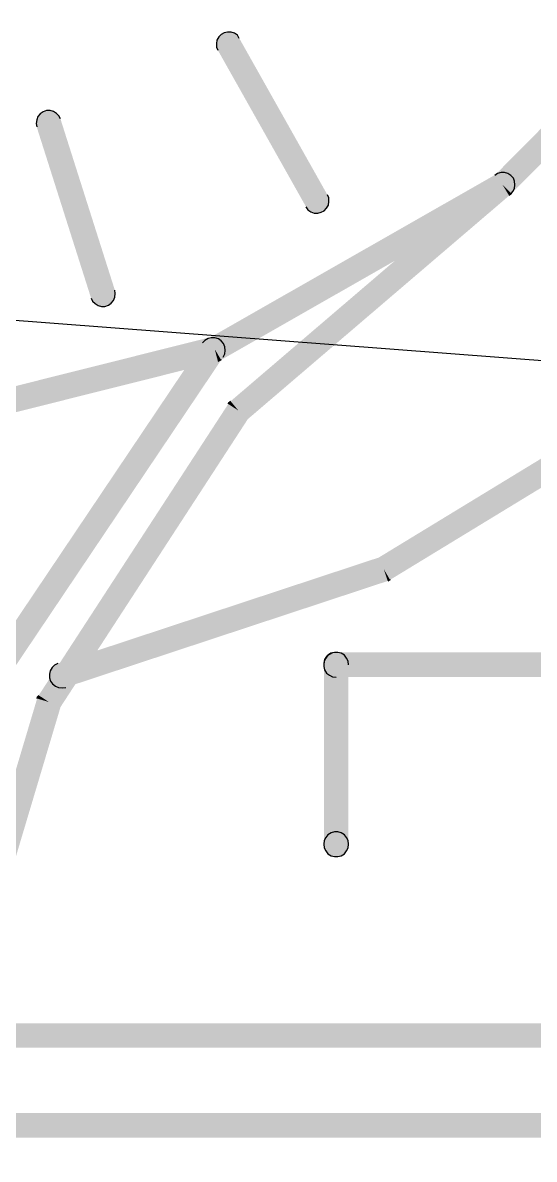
# Model space of a CAD drawing. Header units: millimetres. Extents: x -185079 to -2648, y 85916 to 249201.
# Drawn here: x -52741.21 to -52724.11, y 133310.87 to 133348.87 of the extents above; entities that cross this region are included whole.
import ezdxf

# ---------------------------------------------------------------- set-up
doc = ezdxf.new("R2010")
doc.units = ezdxf.units.MM
doc.linetypes.add('DASHDOT', pattern=[25.4, 12.7, -6.35, 0, -6.35])
doc.layers.get('0').update_dxf_attribs({"color": 255, "linetype": 'DASHDOT'})
doc.layers.add('1', color=4, linetype='Continuous')
doc.layers.add('2', color=3, linetype='Continuous')

msp = doc.modelspace()

# ---------------------------------------------------------------- hatches: boundary and pattern name
at = {"extrusion": (-0.004685415688226612, -0.01745240643729066, 0.9998367168639968)}
for points in [[(-85491.03795672348, 115140.84948067), (-85490.68066797791, 115140.6428521731), (-85490.323569154, 115140.4369309878), (-85495.80969083316, 115130.8143072831), (-85496.16749696864, 115131.0200385468), (-85496.5247857142, 115131.2266670437)], [(-85506.23167280352, 115133.1829893399), (-85505.93816344821, 115133.4680598552), (-85506.02936012966, 115133.5535270836), (-85506.13628164805, 115133.5930650745), (-85506.26201912497, 115133.6010099808), (-85506.37731091079, 115133.5700527508), (-85506.47213667548, 115133.5165335042), (-85506.56102249378, 115133.438068431), (-85506.61741799429, 115133.3402700094), (-85506.65353739534, 115133.2206168828), (-85506.63531177359, 115133.1019065071), (-85506.60435454357, 115132.9866147213), (-85506.52588947039, 115132.897728903)], [(-85506.52588947039, 115132.897728903), (-85506.23167280352, 115133.1829893399), (-85505.93816344821, 115133.4680598552), (-85501.73995501339, 115129.1802531539), (-85502.03365429035, 115128.8958899502), (-85502.32787095722, 115128.6106295133)], [(-85511.36221306572, 115129.0845691775), (-85511.01322601494, 115129.3155301094), (-85511.09169108812, 115129.4044159277), (-85511.18878219818, 115129.4610013499), (-85511.30843532483, 115129.4971207509), (-85511.41783268203, 115129.4950453272), (-85511.53312446782, 115129.4640880972), (-85511.63816048419, 115129.3949360425), (-85511.71070618276, 115129.3064506393), (-85511.76316570354, 115129.1968178426), (-85511.7738218881, 115129.0840018956), (-85511.75611365624, 115128.9643942868), (-85511.71171750642, 115128.8527110124)], [(-85507.77561526399, 115124.261725149), (-85508.12530962634, 115124.0305742955), (-85508.47481406704, 115123.7987161304), (-85511.71171750642, 115128.8527110124), (-85511.36221306572, 115129.0845691775), (-85511.01322601494, 115129.3155301094)], [(-85496.46497162388, 115131.3117338571), (-85496.16749696864, 115131.0200385468), (-85495.8695049235, 115130.7292404697), (-85503.73859675665, 115122.9267111983), (-85504.03677872346, 115123.2182165869), (-85504.33406345703, 115123.5092045856)], [(-85496.16749696864, 115131.0200385468), (-85495.82883425996, 115130.7811096537), (-85495.77585734926, 115130.8916396836), (-85495.75246955645, 115131.0078742204), (-85495.77069517822, 115131.1265845961), (-85495.81457393813, 115131.2391651036), (-85495.88011748141, 115131.3307622002), (-85495.98133449284, 115131.3998893089), (-85496.10047022958, 115131.4369059432), (-85496.20986758677, 115131.4348305195), (-85496.32515937259, 115131.4038732895), (-85496.43361397876, 115131.347452843), (-85496.50615967733, 115131.2589674398)], [(-85502.39648571731, 115121.1987044144), (-85502.73514842601, 115121.4376333074), (-85503.07362121304, 115121.6758548889), (-85496.50615967733, 115131.2589674398), (-85496.16749696864, 115131.0200385468), (-85495.82883425996, 115130.7811096537)], [(-85502.03365429035, 115128.8958899502), (-85502.32787095722, 115128.6106295133), (-85502.2359669642, 115128.5253522065), (-85502.12956283572, 115128.4849169824), (-85502.00401528046, 115128.4776793877), (-85501.88872349465, 115128.5086366177), (-85501.79300049672, 115128.5616384744), (-85501.70411467843, 115128.6401035476), (-85501.6484264895, 115128.7377120475), (-85501.61159977686, 115128.8575550958), (-85501.62982539863, 115128.9762654715), (-85501.66078262863, 115129.0915572573), (-85501.73995501339, 115129.1802531539)], [(-85508.12530962634, 115124.0305742955), (-85508.47481406704, 115123.7987161304), (-85508.39564168229, 115123.7100202337), (-85508.29874049389, 115123.6541421231), (-85508.17889744558, 115123.6173154105), (-85508.06950008839, 115123.6193908342), (-85507.95420830257, 115123.6503480642), (-85507.84917228622, 115123.719500119), (-85507.77733389921, 115123.8077956005), (-85507.72435698853, 115123.9183256304), (-85507.71370080397, 115124.0311415774), (-85507.73192642572, 115124.149851953), (-85507.77561526399, 115124.261725149)], [(-85504.24588495032, 115123.5874797371), (-85504.03677872346, 115123.2182165869), (-85503.82748257495, 115122.8482461251), (-85513.49865571958, 115117.4616054555), (-85513.70724455651, 115117.8317658389), (-85513.91635078337, 115118.2010289892)], [(-85507.84198035958, 115110.9136122163), (-85508.23703856878, 115111.0547426877), (-85508.6313894664, 115111.1960630808), (-85504.48865779427, 115123.3167908927), (-85504.09340966342, 115123.1749531097), (-85503.69905876578, 115123.0336327167)], [(-85504.09340966342, 115123.1749531097), (-85503.69905876578, 115123.0336327167), (-85503.67496366141, 115123.1500571752), (-85503.69318928316, 115123.2687675508), (-85503.73687812142, 115123.3806407468), (-85503.80331889793, 115123.4727552332), (-85503.9038285978, 115123.5420722636), (-85504.01094003786, 115123.5823175661), (-85504.13648759312, 115123.5895551608), (-85504.25177937893, 115123.5585979308), (-85504.34750237686, 115123.5055960741), (-85504.4320723721, 115123.4138820028), (-85504.48865779427, 115123.3167908927)], [(-85489.14696668916, 115126.0887063331), (-85488.84968195559, 115125.7977183344), (-85488.55168991043, 115125.5069202573), (-85496.37841112546, 115117.2895990131), (-85496.6758857807, 115117.5812943234), (-85496.97387782585, 115117.8720924004)], [(-85502.73514842601, 115121.4376333074), (-85503.12608073383, 115121.5662220922), (-85503.1142918766, 115121.6239857049), (-85503.07362121304, 115121.6758548889)], [(-85505.9366407087, 115110.2566664647), (-85506.32757301652, 115110.3852552495), (-85506.7192126359, 115110.5136541126), (-85503.12608073383, 115121.5662220922), (-85502.73514842601, 115121.4376333074), (-85502.34331888497, 115121.3085271327)], [(-85496.90703663423, 115117.9309886858), (-85496.6758857807, 115117.5812943234), (-85496.44525231708, 115117.2307027278), (-85505.91745365529, 115111.0042017715), (-85506.14879443048, 115111.3546034454), (-85506.37994528402, 115111.7042978078)], [(-85506.14879443048, 115111.3546034454), (-85506.37994528402, 115111.7042978078), (-85506.4688311023, 115111.6258327346), (-85506.52522660281, 115111.5280343129), (-85506.56134600387, 115111.4083811863), (-85506.55585199036, 115111.2862522209), (-85506.52489476035, 115111.170960435), (-85506.45916129541, 115111.0786560269), (-85506.37067589222, 115111.0061103284), (-85506.26085317392, 115110.952943496), (-85506.14803722691, 115110.9422873115), (-85506.02932685128, 115110.9605129332), (-85505.91745365529, 115111.0042017715)], [(-85497.38258871387, 115114.0792475504), (-85497.48932468481, 115114.4767566524), (-85497.60119788081, 115114.4330678141), (-85497.68989377744, 115114.3538954294), (-85497.76262939766, 115114.2661173378), (-85497.79874879873, 115114.1464642111), (-85497.79377217512, 115114.0234380124), (-85497.76623353493, 115113.9208778349), (-85497.70910577686, 115113.8126131504), (-85497.61790909542, 115113.7271459219), (-85497.51098757703, 115113.687607931), (-85497.39456311853, 115113.6635128266), (-85497.27585274291, 115113.6817384484)], [(-85497.38258871387, 115114.0792475504), (-85496.98578692343, 115114.1857935997), (-85497.0294757617, 115114.2976667957), (-85497.10864814644, 115114.3863626923), (-85497.19642623806, 115114.4590983125), (-85497.31626928637, 115114.4959250252), (-85497.43839825182, 115114.4904310117), (-85497.54095842938, 115114.4628923715), (-85497.64941303556, 115114.406471925), (-85497.73469034237, 115114.314567932), (-85497.77422833325, 115114.2076464136), (-85497.79761612604, 115114.0914118767), (-85497.78009781586, 115113.9725115794)], [(-85485.37873599367, 115117.7285952548), (-85485.27200002273, 115117.3310861528), (-85485.16526405177, 115116.9335770508), (-85497.27585274291, 115113.6817384484), (-85497.38258871387, 115114.0792475504), (-85497.48932468481, 115114.4767566524)], [(-85497.78009781586, 115113.9725115794), (-85497.38258871387, 115114.0792475504), (-85496.98578692343, 115114.1857935997), (-85495.42994871346, 115108.3914972232), (-85495.82675050388, 115108.2849511739), (-85496.22425960588, 115108.178215203)], [(-85506.32757301652, 115110.3852552495), (-85506.74260042871, 115110.3974195758), (-85506.74373310138, 115110.4524719102), (-85506.7192126359, 115110.5136541126)], [(-85506.23468468731, 115098.7428728168), (-85506.6497120995, 115098.7550371432), (-85507.06473951168, 115098.7672014695), (-85506.74260042871, 115110.3974195758), (-85506.32757301652, 115110.3852552495), (-85505.91254560433, 115110.3730909231)], [(-85495.82675050388, 115108.2849511739), (-85495.42994871346, 115108.3914972232), (-85495.47382747337, 115108.5040777308), (-85495.55299985812, 115108.5927736274), (-85495.64058802808, 115108.6648019361), (-85495.76043107639, 115108.7016286487), (-85495.88256004183, 115108.6961346352), (-85495.9851202194, 115108.668595995), (-85496.09357482557, 115108.6121755485), (-85496.17885213239, 115108.5202715555), (-85496.21858004492, 115108.4140573487), (-85496.24196783773, 115108.2978228118), (-85496.22425960588, 115108.178215203)], [(-85495.82675050388, 115108.2849511739), (-85496.22425960588, 115108.178215203), (-85496.17986345605, 115108.0665319286), (-85496.10139838286, 115107.9776461103), (-85496.01362029124, 115107.9049104901), (-85495.89396716461, 115107.8687910891), (-85495.77183819916, 115107.8742851026), (-85495.6692780216, 115107.9018237428), (-85495.56082341542, 115107.9582441893), (-85495.47535618694, 115108.0494408707), (-85495.43581819607, 115108.1563623891), (-85495.41172309169, 115108.2727868476), (-85495.42994871346, 115108.3914972232)], [(-85480.1544599456, 115106.2954997458), (-85480.04772397464, 115105.8979906438), (-85479.9409880037, 115105.5004815418), (-85545.47411221948, 115087.9040501462), (-85545.58084819044, 115088.3015592482), (-85545.68758416138, 115088.6990683502)], [(-85479.3765408406, 115103.3983515576), (-85479.26980486965, 115103.0008424556), (-85479.16325882036, 115102.6040406652), (-85544.69638303615, 115085.0076092696), (-85544.80292908545, 115085.40441106), (-85544.90966505639, 115085.801920162)], [(-85479.3765408406, 115103.3983515576), (-85479.26980486965, 115103.0008424556), (-85479.16325882036, 115102.6040406652), (-85511.9358330766, 115093.8042106333), (-85512.0423791259, 115094.2010124237), (-85512.14911509684, 115094.5985215257)]]:
    msp.add_hatch(color=7, dxfattribs=at).paths.add_polyline_path(points, flags=16)
msp.add_hatch(color=7, dxfattribs=at).paths.add_polyline_path([(-85456.23787763262, 115109.6113606976), (-85456.13114166168, 115109.2138515956), (-85456.03289535773, 115108.8148212238), (-85583.24274163334, 115074.6574487557), (-85583.34928768263, 115075.0542505462), (-85583.45602365358, 115075.4517596482)], flags=17)

# ---------------------------------------------------------------- linework, layer by layer
for p, q in [((-52724.87633820917, 133343.1549658221, 2080.46067748357), (-52724.9561597712, 133343.0883306707, 2080.459140291626)), ((-52734.57889335475, 133337.5942258178, 2080.318145411743), (-52734.6850809397, 133337.5415035001, 2080.316727515932)), ((-52728.93181248607, 133330.2423915218, 2080.216280500022), (-52729.01163626426, 133330.2028497835, 2080.215216220173))]:
    msp.add_line(p, q, dxfattribs=at)
for points, elevation in [([(-85505.93816344818, 115133.4680598551), (-85506.02936012963, 115133.5535270836), (-85506.13628164803, 115133.5930650745), (-85506.26201912494, 115133.6010099808), (-85506.37731091076, 115133.5700527508), (-85506.47213667545, 115133.5165335042), (-85506.56102249376, 115133.438068431), (-85506.61741799426, 115133.3402700094), (-85506.65353739531, 115133.2206168827), (-85506.63531177356, 115133.1019065071), (-85506.60435454354, 115132.9866147213), (-85506.52588947036, 115132.897728903)], 5.106819281260097e-10), ([(-85511.01322601491, 115129.3155301094), (-85511.09169108809, 115129.4044159277), (-85511.18878219815, 115129.4610013498), (-85511.3084353248, 115129.4971207509), (-85511.417832682, 115129.4950453272), (-85511.5331244678, 115129.4640880972), (-85511.63816048416, 115129.3949360424), (-85511.71070618273, 115129.3064506393), (-85511.76316570351, 115129.1968178426), (-85511.77382188807, 115129.0840018956), (-85511.75611365621, 115128.9643942867), (-85511.71171750639, 115128.8527110124)], 5.106819564100918e-10), ([(-85495.82883425993, 115130.7811096537), (-85495.77585734923, 115130.8916396836), (-85495.75246955642, 115131.0078742204), (-85495.77069517819, 115131.126584596), (-85495.8145739381, 115131.2391651036), (-85495.88011748139, 115131.3307622001), (-85495.98133449281, 115131.3998893089), (-85496.10047022955, 115131.4369059432), (-85496.20986758675, 115131.4348305195), (-85496.32515937256, 115131.4038732895), (-85496.43361397873, 115131.347452843), (-85496.5061596773, 115131.2589674398)], 5.106819410884357e-10), ([(-85502.32787095719, 115128.6106295133), (-85502.23596696417, 115128.5253522065), (-85502.12956283569, 115128.4849169824), (-85502.00401528043, 115128.4776793877), (-85501.88872349462, 115128.5086366177), (-85501.79300049669, 115128.5616384743), (-85501.7041146784, 115128.6401035475), (-85501.64842648947, 115128.7377120475), (-85501.61159977684, 115128.8575550958), (-85501.6298253986, 115128.9762654714), (-85501.6607826286, 115129.0915572572), (-85501.73995501336, 115129.1802531539)], 5.106819553047981e-10), ([(-85508.47481406701, 115123.7987161303), (-85508.39564168226, 115123.7100202337), (-85508.29874049386, 115123.6541421231), (-85508.17889744556, 115123.6173154105), (-85508.06950008836, 115123.6193908342), (-85507.95420830254, 115123.6503480642), (-85507.8491722862, 115123.7195001189), (-85507.77733389918, 115123.8077956005), (-85507.7243569885, 115123.9183256303), (-85507.71370080394, 115124.0311415773), (-85507.7319264257, 115124.149851953), (-85507.77561526396, 115124.261725149)], 5.106819897302472e-10), ([(-85503.69905876575, 115123.0336327166), (-85503.67496366138, 115123.1500571751), (-85503.69318928313, 115123.2687675508), (-85503.73687812139, 115123.3806407467), (-85503.8033188979, 115123.4727552332), (-85503.90382859777, 115123.5420722636), (-85504.01094003783, 115123.5823175661), (-85504.13648759309, 115123.5895551608), (-85504.2517793789, 115123.5585979308), (-85504.34750237683, 115123.5055960741), (-85504.43207237207, 115123.4138820027), (-85504.48865779424, 115123.3167908927)], 5.106819968955989e-10), ([(-85503.1260807338, 115121.5662220922), (-85503.11429187657, 115121.6239857048), (-85503.07362121301, 115121.6758548889)], 5.106820088060902e-10), ([(-85506.37994528399, 115111.7042978077), (-85506.46883110228, 115111.6258327345), (-85506.52522660278, 115111.5280343129), (-85506.56134600384, 115111.4083811863), (-85506.55585199033, 115111.2862522208), (-85506.52489476032, 115111.170960435), (-85506.45916129538, 115111.0786560269), (-85506.37067589219, 115111.0061103283), (-85506.2608531739, 115110.952943496), (-85506.14803722689, 115110.9422873114), (-85506.02932685125, 115110.9605129332), (-85505.91745365526, 115111.0042017714)], 5.106820847702515e-10), ([(-85497.48932468478, 115114.4767566524), (-85497.60119788078, 115114.4330678141), (-85497.68989377741, 115114.3538954293), (-85497.76262939764, 115114.2661173377), (-85497.7987487987, 115114.1464642111), (-85497.7937721751, 115114.0234380124), (-85497.7662335349, 115113.9208778349), (-85497.70910577683, 115113.8126131503), (-85497.6179090954, 115113.7271459218), (-85497.510987577, 115113.687607931), (-85497.3945631185, 115113.6635128266), (-85497.27585274288, 115113.6817384484)], 5.106820666942545e-10), ([(-85496.9857869234, 115114.1857935997), (-85497.02947576166, 115114.2976667957), (-85497.10864814642, 115114.3863626923), (-85497.19642623804, 115114.4590983125), (-85497.31626928634, 115114.4959250251), (-85497.43839825179, 115114.4904310116), (-85497.54095842935, 115114.4628923714), (-85497.64941303553, 115114.4064719249), (-85497.73469034235, 115114.3145679319), (-85497.77422833322, 115114.2076464135), (-85497.79761612602, 115114.0914118767), (-85497.78009781583, 115113.9725115794)], 5.106820645522718e-10), ([(-85506.74260042868, 115110.3974195758), (-85506.74373310135, 115110.4524719102), (-85506.71921263587, 115110.5136541126)], 5.106820881788753e-10), ([(-85495.42994871343, 115108.3914972232), (-85495.47382747334, 115108.5040777308), (-85495.55299985809, 115108.5927736274), (-85495.64058802805, 115108.6648019361), (-85495.76043107636, 115108.7016286487), (-85495.8825600418, 115108.6961346352), (-85495.98512021937, 115108.668595995), (-85496.09357482554, 115108.6121755485), (-85496.17885213236, 115108.5202715555), (-85496.2185800449, 115108.4140573486), (-85496.2419678377, 115108.2978228118), (-85496.22425960585, 115108.1782152029)], 5.106821061824565e-10), ([(-85496.22425960585, 115108.1782152029), (-85496.17986345603, 115108.0665319286), (-85496.10139838283, 115107.9776461103), (-85496.01362029121, 115107.9049104901), (-85495.89396716458, 115107.868791089), (-85495.77183819913, 115107.8742851025), (-85495.66927802157, 115107.9018237427), (-85495.56082341539, 115107.9582441892), (-85495.47535618691, 115108.0494408707), (-85495.43581819604, 115108.1563623891), (-85495.41172309166, 115108.2727868476), (-85495.42994871343, 115108.3914972232)], 5.106821047557384e-10)]:
    msp.add_lwpolyline(points, dxfattribs=dict(at, elevation=elevation))
for points in [[(-85496.16749696861, 115131.0200385467), (-85495.80969083315, 115130.8143072831), (-85495.86950492347, 115130.7292404697)], [(-85504.03677872344, 115123.2182165869), (-85503.73859675662, 115122.9267111982), (-85503.82748257494, 115122.8482461251)], [(-85496.67588578067, 115117.5812943234), (-85496.37841112545, 115117.2895990131), (-85496.44525231706, 115117.2307027278)]]:
    msp.add_solid(points, dxfattribs=at)
at = {"layer": '1', "color": 3, "lineweight": -3, "ltscale": 2, "extrusion": (-0.004685415688226648, -0.01745240643729063, 0.9998367168639968), "elevation": 1.311263986281119e-08}
msp.add_lwpolyline([(-89340.74435583597, 116693.2017122206), (-79605.60479144276, 119307.2036772036), (-77739.80294518075, 112358.532017356), (-87474.94250957393, 109744.530052373)], close=True, dxfattribs=at)
at = {"layer": '1', "lineweight": -3, "ltscale": 2, "extrusion": (-0.004685415688226648, -0.01745240643729063, 0.9998367168639968), "elevation": 1.311264075806094e-08}
msp.add_lwpolyline([(-87231.2481748564, 109916.2399077064), (-77857.25883072625, 112433.2686984296), (-79666.37327405855, 119170.8235395233), (-89040.36261818874, 116653.7947488001), (-87231.2481748564, 109916.2399077064)], dxfattribs=at)
at = {"layer": '2', "extrusion": (-0.004685415688226634, -0.01745240643729067, 0.9998367168639968)}
msp.add_line((-53496.40435007463, 133396.4669785187, 1776.02739879564), (-52111.45595274666, 133290.8999616213, 2115.1068269133), dxfattribs=at)

doc.saveas('drawing.dxf')
